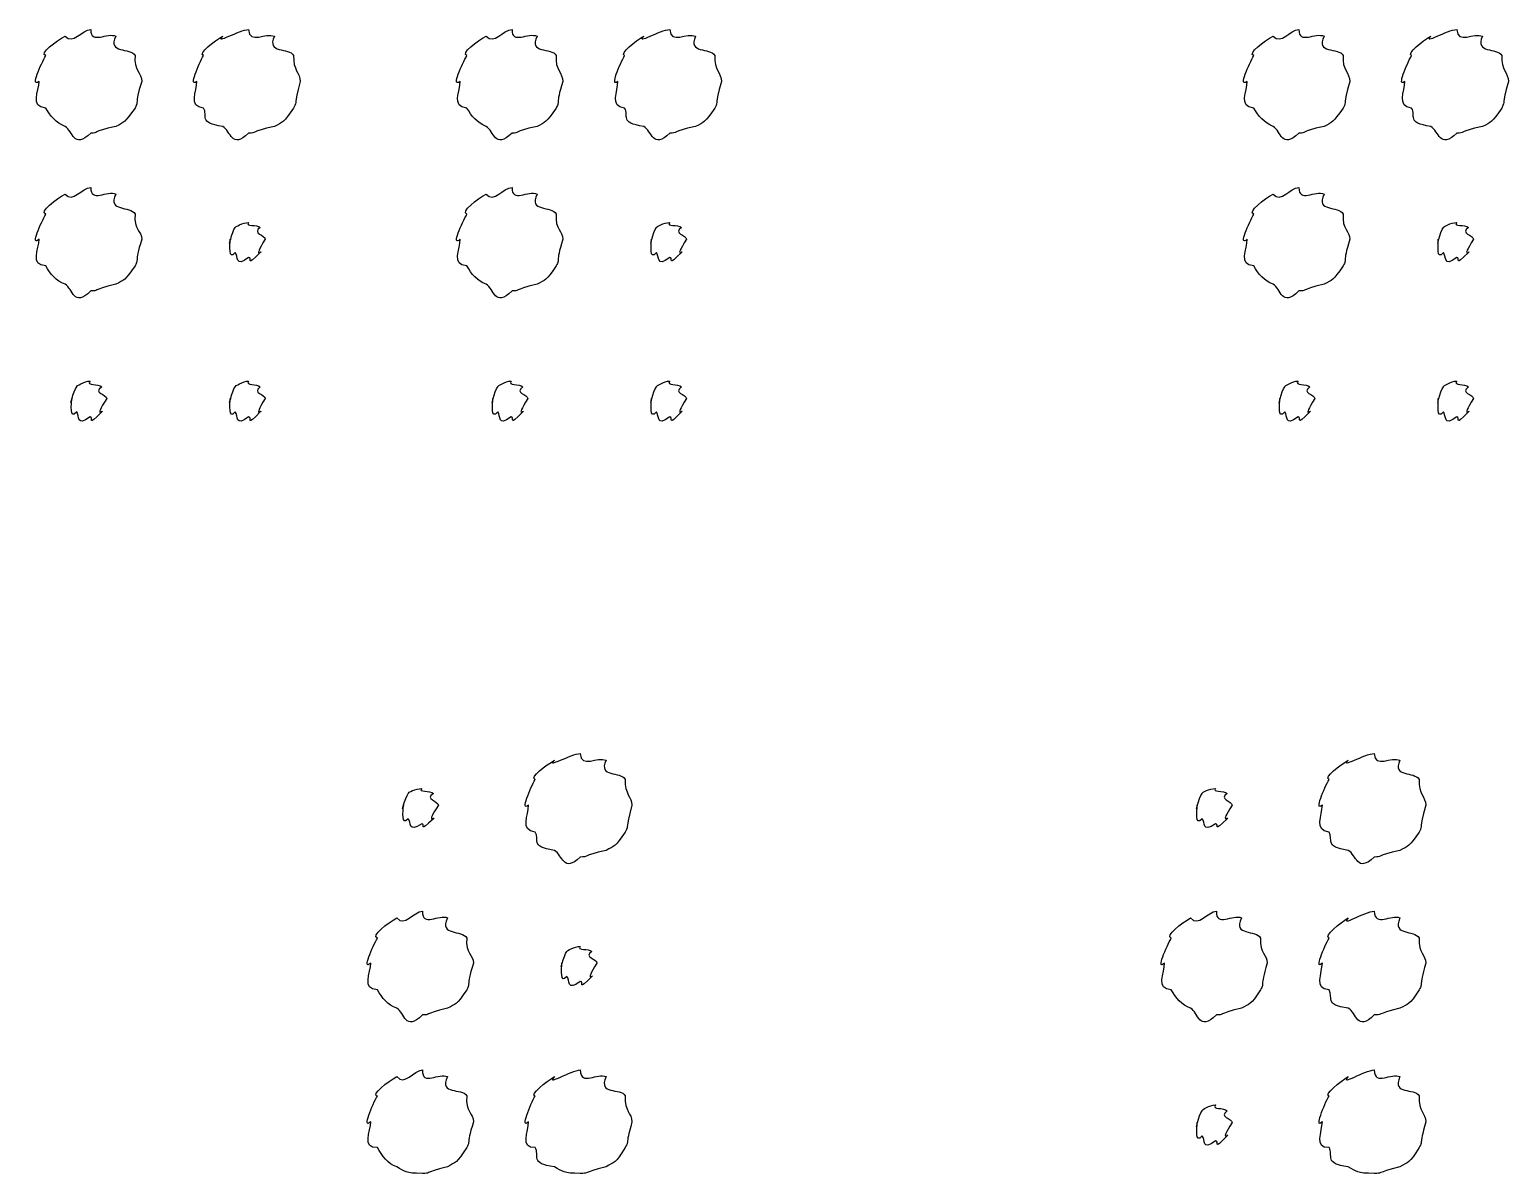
# Model space of a CAD drawing. Header units: millimetres. Extents: x 32 to 178, y 41 to 266.
# Drawn here: x 70.56 to 80.33, y 160.67 to 168.22 of the extents above; entities that cross this region are included whole.
import ezdxf

# ---------------------------------------------------------------- set-up
doc = ezdxf.new("R2010")
doc.units = ezdxf.units.MM
doc.layers.get('0').update_dxf_attribs({"linetype": 'CONTINUOUS'})

msp = doc.modelspace()

# ---------------------------------------------------------------- linework, layer by layer
at = {"color": 0}
for p, q in [((70.9676, 168.22), (70.9676, 168.22)), ((72.0094, 168.22), (72.0094, 168.22)), ((73.75, 168.22), (73.75, 168.22)), ((74.7917, 168.22), (74.7917, 168.22)), ((78.9492, 168.22), (78.9492, 168.22)), ((79.991, 168.22), (79.991, 168.22)), ((70.9676, 167.178), (70.9676, 167.178)), ((73.75, 167.178), (73.75, 167.178)), ((78.9492, 167.178), (78.9492, 167.178)), ((72.0094, 166.946), (72.0094, 166.946)), ((74.7917, 166.946), (74.7917, 166.946)), ((79.991, 166.946), (79.991, 166.946)), ((70.962, 165.899), (70.962, 165.899)), ((72.0094, 165.899), (72.0094, 165.899)), ((73.7443, 165.899), (73.7443, 165.899)), ((74.7917, 165.899), (74.7917, 165.899)), ((78.9436, 165.899), (78.9436, 165.899)), ((79.991, 165.899), (79.991, 165.899)), ((74.2005, 163.439), (74.2005, 163.439)), ((79.4452, 163.439), (79.4452, 163.439)), ((73.1531, 163.208), (73.1531, 163.208)), ((78.3978, 163.208), (78.3978, 163.208)), ((73.1587, 162.398), (73.1587, 162.398)), ((78.4035, 162.398), (78.4035, 162.398)), ((79.4452, 162.398), (79.4452, 162.398)), ((74.2005, 162.166), (74.2005, 162.166)), ((73.1587, 161.35), (73.1587, 161.35)), ((74.2005, 161.35), (74.2005, 161.35)), ((79.4452, 161.35), (79.4452, 161.35)), ((78.3978, 161.119), (78.3978, 161.119))]:
    msp.add_line(p, q, dxfattribs=at)
for points in [[(70.6699, 168.049), (70.6219, 168.06), (70.7415, 168.146), (70.7969, 168.176)], [(70.7969, 168.176), (70.8491, 168.118), (70.9083, 168.22), (70.9676, 168.22)], [(70.9676, 168.22), (70.9634, 168.118), (71.0777, 168.205), (71.1331, 168.176)], [(71.1331, 168.176), (71.0738, 168.06), (71.2294, 168.104), (71.2597, 168.049)], [(71.7116, 168.049), (71.6732, 168.06), (71.786, 168.146), (71.8386, 168.176)], [(71.8386, 168.176), (71.7793, 168.118), (71.9501, 168.22), (72.0094, 168.22)], [(72.0094, 168.22), (72.015, 168.118), (72.1251, 168.205), (72.1801, 168.176)], [(72.1801, 168.176), (72.1251, 168.06), (72.2768, 168.104), (72.3071, 168.049)], [(73.4522, 168.049), (73.4039, 168.06), (73.5238, 168.146), (73.5789, 168.176)], [(73.5789, 168.176), (73.6314, 168.118), (73.6907, 168.22), (73.75, 168.22)], [(73.75, 168.22), (73.7457, 168.118), (73.86, 168.205), (73.9151, 168.176)], [(73.9151, 168.176), (73.8558, 168.06), (74.0117, 168.104), (74.0421, 168.049)], [(74.494, 168.049), (74.4555, 168.06), (74.5684, 168.146), (74.6206, 168.176)], [(74.6206, 168.176), (74.5613, 168.118), (74.7324, 168.22), (74.7917, 168.22)], [(74.7917, 168.22), (74.797, 168.118), (74.9074, 168.205), (74.9625, 168.176)], [(74.9625, 168.176), (74.9074, 168.06), (75.0591, 168.104), (75.0895, 168.049)], [(78.6515, 168.049), (78.6035, 168.06), (78.7231, 168.146), (78.7785, 168.176)], [(78.7785, 168.176), (78.8307, 168.118), (78.8899, 168.22), (78.9492, 168.22)], [(78.9492, 168.22), (78.945, 168.118), (79.0593, 168.205), (79.1146, 168.176)], [(79.1146, 168.176), (79.0554, 168.06), (79.211, 168.104), (79.2413, 168.049)], [(79.6932, 168.049), (79.6548, 168.06), (79.7676, 168.146), (79.8202, 168.176)], [(79.8202, 168.176), (79.7609, 168.118), (79.9317, 168.22), (79.991, 168.22)], [(79.991, 168.22), (79.9966, 168.118), (80.1067, 168.205), (80.1617, 168.176)], [(80.1617, 168.176), (80.1067, 168.06), (80.2584, 168.104), (80.2887, 168.049)], [(70.6258, 167.878), (70.5626, 167.831), (70.6395, 167.994), (70.6699, 168.049)], [(71.2597, 168.049), (71.2502, 167.95), (71.3038, 167.936), (71.3038, 167.878)], [(71.6675, 167.878), (71.6097, 167.831), (71.6813, 167.994), (71.7116, 168.049)], [(72.3071, 168.049), (72.3015, 167.95), (72.3512, 167.936), (72.3512, 167.878)], [(73.4081, 167.878), (73.3446, 167.831), (73.4219, 167.994), (73.4522, 168.049)], [(74.0421, 168.049), (74.0322, 167.95), (74.0862, 167.936), (74.0862, 167.878)], [(74.4499, 167.878), (74.392, 167.831), (74.4636, 167.994), (74.494, 168.049)], [(75.0895, 168.049), (75.0838, 167.95), (75.1336, 167.936), (75.1336, 167.878)], [(78.6074, 167.878), (78.5442, 167.831), (78.6211, 167.994), (78.6515, 168.049)], [(79.2413, 168.049), (79.2318, 167.95), (79.2854, 167.936), (79.2854, 167.878)], [(79.6491, 167.878), (79.5913, 167.831), (79.6629, 167.994), (79.6932, 168.049)], [(80.2887, 168.049), (80.2831, 167.95), (80.3328, 167.936), (80.3328, 167.878)], [(70.6699, 167.702), (70.5626, 167.71), (70.6258, 167.815), (70.6258, 167.878)], [(71.3038, 167.878), (71.2502, 167.71), (71.2886, 167.757), (71.2597, 167.702)], [(71.7116, 167.702), (71.6097, 167.71), (71.6675, 167.815), (71.6675, 167.878)], [(72.3512, 167.878), (72.3015, 167.71), (72.336, 167.757), (72.3071, 167.702)], [(73.4522, 167.702), (73.3446, 167.71), (73.4081, 167.815), (73.4081, 167.878)], [(74.0862, 167.878), (74.0322, 167.71), (74.071, 167.757), (74.0421, 167.702)], [(74.494, 167.702), (74.392, 167.71), (74.4499, 167.815), (74.4499, 167.878)], [(75.1336, 167.878), (75.0838, 167.71), (75.1184, 167.757), (75.0895, 167.702)], [(78.6515, 167.702), (78.5442, 167.71), (78.6074, 167.815), (78.6074, 167.878)], [(79.2854, 167.878), (79.2318, 167.71), (79.2702, 167.757), (79.2413, 167.702)], [(79.6932, 167.702), (79.5913, 167.71), (79.6491, 167.815), (79.6491, 167.878)], [(80.3328, 167.878), (80.2831, 167.71), (80.3176, 167.757), (80.2887, 167.702)], [(70.7969, 167.58), (70.739, 167.604), (70.6988, 167.65), (70.6699, 167.702)], [(71.2597, 167.702), (71.1909, 167.604), (71.1881, 167.609), (71.1331, 167.58)], [(71.8386, 167.58), (71.6732, 167.604), (71.7448, 167.65), (71.7116, 167.702)], [(72.3071, 167.702), (72.2422, 167.604), (72.2355, 167.609), (72.1801, 167.58)], [(73.5789, 167.58), (73.521, 167.604), (73.4811, 167.65), (73.4522, 167.702)], [(74.0421, 167.702), (73.9733, 167.604), (73.9704, 167.609), (73.9151, 167.58)], [(74.6206, 167.58), (74.4555, 167.604), (74.5271, 167.65), (74.494, 167.702)], [(75.0895, 167.702), (75.0245, 167.604), (75.0175, 167.609), (74.9625, 167.58)], [(78.7785, 167.58), (78.7206, 167.604), (78.6804, 167.65), (78.6515, 167.702)], [(79.2413, 167.702), (79.1725, 167.604), (79.1697, 167.609), (79.1146, 167.58)], [(79.8202, 167.58), (79.6548, 167.604), (79.7264, 167.65), (79.6932, 167.702)], [(80.2887, 167.702), (80.2238, 167.604), (80.2171, 167.609), (80.1617, 167.58)], [(70.9676, 167.536), (70.8491, 167.428), (70.8519, 167.55), (70.7969, 167.58)], [(71.1331, 167.58), (70.9634, 167.545), (71.0226, 167.536), (70.9676, 167.536)], [(72.0094, 167.536), (71.8965, 167.428), (71.8936, 167.55), (71.8386, 167.58)], [(72.1801, 167.58), (72.015, 167.545), (72.0672, 167.536), (72.0094, 167.536)], [(73.75, 167.536), (73.6314, 167.428), (73.6342, 167.55), (73.5789, 167.58)], [(73.9151, 167.58), (73.7457, 167.545), (73.805, 167.536), (73.75, 167.536)], [(74.7917, 167.536), (74.6788, 167.428), (74.676, 167.55), (74.6206, 167.58)], [(74.9625, 167.58), (74.797, 167.545), (74.8496, 167.536), (74.7917, 167.536)], [(78.9492, 167.536), (78.8307, 167.428), (78.8335, 167.55), (78.7785, 167.58)], [(79.1146, 167.58), (78.945, 167.545), (79.0042, 167.536), (78.9492, 167.536)], [(79.991, 167.536), (79.8781, 167.428), (79.8752, 167.55), (79.8202, 167.58)], [(80.1617, 167.58), (79.9966, 167.545), (80.0488, 167.536), (79.991, 167.536)], [(70.7969, 167.134), (70.8491, 167.071), (70.9083, 167.178), (70.9676, 167.178)], [(70.9676, 167.178), (70.9634, 167.071), (71.0777, 167.163), (71.1331, 167.134)], [(73.5789, 167.134), (73.6314, 167.071), (73.6907, 167.178), (73.75, 167.178)], [(73.75, 167.178), (73.7457, 167.071), (73.86, 167.163), (73.9151, 167.134)], [(78.7785, 167.134), (78.8307, 167.071), (78.8899, 167.178), (78.9492, 167.178)], [(78.9492, 167.178), (78.945, 167.071), (79.0593, 167.163), (79.1146, 167.134)], [(70.6699, 167.002), (70.6219, 167.013), (70.7415, 167.104), (70.7969, 167.134)], [(71.1331, 167.134), (71.0738, 167.013), (71.2294, 167.06), (71.2597, 167.002)], [(73.4522, 167.002), (73.4039, 167.013), (73.5238, 167.104), (73.5789, 167.134)], [(73.9151, 167.134), (73.8558, 167.013), (74.0117, 167.06), (74.0421, 167.002)], [(78.6515, 167.002), (78.6035, 167.013), (78.7231, 167.104), (78.7785, 167.134)], [(79.1146, 167.134), (79.0554, 167.013), (79.211, 167.06), (79.2413, 167.002)], [(70.6258, 166.836), (70.5626, 166.781), (70.6395, 166.946), (70.6699, 167.002)], [(71.2597, 167.002), (71.2502, 166.898), (71.3038, 166.891), (71.3038, 166.836)], [(73.4081, 166.836), (73.3446, 166.781), (73.4219, 166.946), (73.4522, 167.002)], [(74.0421, 167.002), (74.0322, 166.898), (74.0862, 166.891), (74.0862, 166.836)], [(78.6074, 166.836), (78.5442, 166.781), (78.6211, 166.946), (78.6515, 167.002)], [(79.2413, 167.002), (79.2318, 166.898), (79.2854, 166.891), (79.2854, 166.836)], [(71.888, 166.836), (71.8742, 166.755), (71.8993, 166.891), (71.9212, 166.914)], [(71.9212, 166.914), (71.9183, 166.916), (71.9723, 166.946), (72.0094, 166.946)], [(72.0094, 166.946), (71.9847, 166.916), (72.0644, 166.936), (72.0866, 166.914)], [(72.0866, 166.914), (72.0288, 166.872), (72.1198, 166.865), (72.1198, 166.836)], [(74.6704, 166.836), (74.6566, 166.755), (74.6813, 166.891), (74.7035, 166.914)], [(74.7035, 166.914), (74.7007, 166.916), (74.7543, 166.946), (74.7917, 166.946)], [(74.7917, 166.946), (74.767, 166.916), (74.8467, 166.936), (74.869, 166.914)], [(74.869, 166.914), (74.8111, 166.872), (74.9018, 166.865), (74.9018, 166.836)], [(79.8696, 166.836), (79.8558, 166.755), (79.8809, 166.891), (79.9028, 166.914)], [(79.9028, 166.914), (79.8999, 166.916), (79.9539, 166.946), (79.991, 166.946)], [(79.991, 166.946), (79.9663, 166.916), (80.046, 166.936), (80.0682, 166.914)], [(80.0682, 166.914), (80.0104, 166.872), (80.1014, 166.865), (80.1014, 166.836)], [(70.6699, 166.66), (70.5626, 166.663), (70.6258, 166.773), (70.6258, 166.836)], [(71.3038, 166.836), (71.2502, 166.663), (71.2886, 166.715), (71.2597, 166.66)], [(71.9212, 166.748), (71.8742, 166.689), (71.888, 166.799), (71.888, 166.836)], [(72.1198, 166.836), (72.0288, 166.689), (72.1085, 166.77), (72.0866, 166.748)], [(73.4522, 166.66), (73.3446, 166.663), (73.4081, 166.773), (73.4081, 166.836)], [(74.0862, 166.836), (74.0322, 166.663), (74.071, 166.715), (74.0421, 166.66)], [(74.7035, 166.748), (74.6566, 166.689), (74.6704, 166.799), (74.6704, 166.836)], [(74.9018, 166.836), (74.8111, 166.689), (74.8908, 166.77), (74.869, 166.748)], [(78.6515, 166.66), (78.5442, 166.663), (78.6074, 166.773), (78.6074, 166.836)], [(79.2854, 166.836), (79.2318, 166.663), (79.2702, 166.715), (79.2413, 166.66)], [(79.9028, 166.748), (79.8558, 166.689), (79.8696, 166.799), (79.8696, 166.836)], [(80.1014, 166.836), (80.0104, 166.689), (80.0901, 166.77), (80.0682, 166.748)], [(72.0094, 166.715), (71.9183, 166.645), (71.9434, 166.726), (71.9212, 166.748)], [(72.0866, 166.748), (71.9847, 166.645), (72.0383, 166.715), (72.0094, 166.715)], [(74.7917, 166.715), (74.7007, 166.645), (74.7254, 166.726), (74.7035, 166.748)], [(74.869, 166.748), (74.767, 166.645), (74.8206, 166.715), (74.7917, 166.715)], [(79.991, 166.715), (79.8999, 166.645), (79.925, 166.726), (79.9028, 166.748)], [(80.0682, 166.748), (79.9663, 166.645), (80.0199, 166.715), (79.991, 166.715)], [(70.7969, 166.539), (70.739, 166.557), (70.6988, 166.607), (70.6699, 166.66)], [(71.2597, 166.66), (71.1909, 166.557), (71.1881, 166.568), (71.1331, 166.539)], [(73.5789, 166.539), (73.521, 166.557), (73.4811, 166.607), (73.4522, 166.66)], [(74.0421, 166.66), (73.9733, 166.557), (73.9704, 166.568), (73.9151, 166.539)], [(78.7785, 166.539), (78.7206, 166.557), (78.6804, 166.607), (78.6515, 166.66)], [(79.2413, 166.66), (79.1725, 166.557), (79.1697, 166.568), (79.1146, 166.539)], [(70.9676, 166.495), (70.8491, 166.38), (70.8519, 166.508), (70.7969, 166.539)], [(71.1331, 166.539), (70.9634, 166.497), (71.0226, 166.495), (70.9676, 166.495)], [(73.75, 166.495), (73.6314, 166.38), (73.6342, 166.508), (73.5789, 166.539)], [(73.9151, 166.539), (73.7457, 166.497), (73.805, 166.495), (73.75, 166.495)], [(78.9492, 166.495), (78.8307, 166.38), (78.8335, 166.508), (78.7785, 166.539)], [(79.1146, 166.539), (78.945, 166.497), (79.0042, 166.495), (78.9492, 166.495)], [(70.8738, 165.861), (70.8685, 165.866), (70.9249, 165.899), (70.962, 165.899)], [(70.962, 165.899), (70.9344, 165.866), (71.0173, 165.886), (71.0392, 165.861)], [(71.9212, 165.861), (71.9183, 165.866), (71.9723, 165.899), (72.0094, 165.899)], [(72.0094, 165.899), (71.9847, 165.866), (72.0644, 165.886), (72.0866, 165.861)], [(73.6561, 165.861), (73.6505, 165.866), (73.7073, 165.899), (73.7443, 165.899)], [(73.7443, 165.899), (73.7168, 165.866), (73.7994, 165.886), (73.8216, 165.861)], [(74.7035, 165.861), (74.7007, 165.866), (74.7543, 165.899), (74.7917, 165.899)], [(74.7917, 165.899), (74.767, 165.866), (74.8467, 165.886), (74.869, 165.861)], [(78.8554, 165.861), (78.8501, 165.866), (78.9065, 165.899), (78.9436, 165.899)], [(78.9436, 165.899), (78.916, 165.866), (78.9989, 165.886), (79.0208, 165.861)], [(79.9028, 165.861), (79.8999, 165.866), (79.9539, 165.899), (79.991, 165.899)], [(79.991, 165.899), (79.9663, 165.866), (80.046, 165.886), (80.0682, 165.861)], [(70.841, 165.784), (70.8244, 165.701), (70.8519, 165.839), (70.8738, 165.861)], [(71.0392, 165.861), (70.9785, 165.818), (71.0724, 165.813), (71.0724, 165.784)], [(71.888, 165.784), (71.8742, 165.701), (71.8993, 165.839), (71.9212, 165.861)], [(72.0866, 165.861), (72.0288, 165.818), (72.1198, 165.813), (72.1198, 165.784)], [(73.623, 165.784), (73.6064, 165.701), (73.6342, 165.839), (73.6561, 165.861)], [(73.8216, 165.861), (73.7609, 165.818), (73.8547, 165.813), (73.8547, 165.784)], [(74.6704, 165.784), (74.6566, 165.701), (74.6813, 165.839), (74.7035, 165.861)], [(74.869, 165.861), (74.8111, 165.818), (74.9018, 165.813), (74.9018, 165.784)], [(78.8226, 165.784), (78.806, 165.701), (78.8335, 165.839), (78.8554, 165.861)], [(79.0208, 165.861), (78.9601, 165.818), (79.054, 165.813), (79.054, 165.784)], [(79.8696, 165.784), (79.8558, 165.701), (79.8809, 165.839), (79.9028, 165.861)], [(80.0682, 165.861), (80.0104, 165.818), (80.1014, 165.813), (80.1014, 165.784)], [(70.8738, 165.695), (70.8244, 165.637), (70.841, 165.751), (70.841, 165.784)], [(71.0724, 165.784), (70.9785, 165.637), (71.0614, 165.72), (71.0392, 165.695)], [(71.9212, 165.695), (71.8742, 165.637), (71.888, 165.751), (71.888, 165.784)], [(72.1198, 165.784), (72.0288, 165.637), (72.1085, 165.72), (72.0866, 165.695)], [(73.6561, 165.695), (73.6064, 165.637), (73.623, 165.751), (73.623, 165.784)], [(73.8547, 165.784), (73.7609, 165.637), (73.8434, 165.72), (73.8216, 165.695)], [(74.7035, 165.695), (74.6566, 165.637), (74.6704, 165.751), (74.6704, 165.784)], [(74.9018, 165.784), (74.8111, 165.637), (74.8908, 165.72), (74.869, 165.695)], [(78.8554, 165.695), (78.806, 165.637), (78.8226, 165.751), (78.8226, 165.784)], [(79.054, 165.784), (78.9601, 165.637), (79.043, 165.72), (79.0208, 165.695)], [(79.9028, 165.695), (79.8558, 165.637), (79.8696, 165.751), (79.8696, 165.784)], [(80.1014, 165.784), (80.0104, 165.637), (80.0901, 165.72), (80.0682, 165.695)], [(70.962, 165.662), (70.8685, 165.591), (70.896, 165.673), (70.8738, 165.695)], [(71.0392, 165.695), (70.9344, 165.591), (70.9909, 165.662), (70.962, 165.662)], [(72.0094, 165.662), (71.9183, 165.591), (71.9434, 165.673), (71.9212, 165.695)], [(72.0866, 165.695), (71.9847, 165.591), (72.0383, 165.662), (72.0094, 165.662)], [(73.7443, 165.662), (73.6505, 165.591), (73.6783, 165.673), (73.6561, 165.695)], [(73.8216, 165.695), (73.7168, 165.591), (73.7732, 165.662), (73.7443, 165.662)], [(74.7917, 165.662), (74.7007, 165.591), (74.7254, 165.673), (74.7035, 165.695)], [(74.869, 165.695), (74.767, 165.591), (74.8206, 165.662), (74.7917, 165.662)], [(78.9436, 165.662), (78.8501, 165.591), (78.8776, 165.673), (78.8554, 165.695)], [(79.0208, 165.695), (78.916, 165.591), (78.9725, 165.662), (78.9436, 165.662)], [(79.991, 165.662), (79.8999, 165.591), (79.925, 165.673), (79.9028, 165.695)], [(80.0682, 165.695), (79.9663, 165.591), (80.0199, 165.662), (79.991, 165.662)], [(73.9027, 163.269), (73.8643, 163.28), (73.9771, 163.365), (74.0297, 163.395)], [(74.0297, 163.395), (73.9704, 163.338), (74.1412, 163.439), (74.2005, 163.439)], [(74.2005, 163.439), (74.2061, 163.338), (74.3162, 163.424), (74.3712, 163.395)], [(74.3712, 163.395), (74.3162, 163.28), (74.4679, 163.324), (74.4982, 163.269)], [(79.1475, 163.269), (79.109, 163.28), (79.2219, 163.365), (79.2745, 163.395)], [(79.2745, 163.395), (79.2152, 163.338), (79.3859, 163.439), (79.4452, 163.439)], [(79.4452, 163.439), (79.4508, 163.338), (79.5609, 163.424), (79.6163, 163.395)], [(79.6163, 163.395), (79.5609, 163.28), (79.7126, 163.324), (79.7429, 163.269)], [(73.8586, 163.098), (73.8008, 163.051), (73.8724, 163.213), (73.9027, 163.269)], [(74.4982, 163.269), (74.4926, 163.169), (74.5423, 163.155), (74.5423, 163.098)], [(79.1034, 163.098), (79.0455, 163.051), (79.1175, 163.213), (79.1475, 163.269)], [(79.7429, 163.269), (79.7373, 163.169), (79.787, 163.155), (79.787, 163.098)], [(73.0321, 163.098), (73.0155, 163.022), (73.043, 163.153), (73.0649, 163.175)], [(73.0649, 163.175), (73.0596, 163.183), (73.116, 163.208), (73.1531, 163.208)], [(73.1531, 163.208), (73.1255, 163.183), (73.2084, 163.197), (73.2303, 163.175)], [(73.2303, 163.175), (73.1696, 163.139), (73.2635, 163.127), (73.2635, 163.098)], [(78.2768, 163.098), (78.2602, 163.022), (78.2877, 163.153), (78.3096, 163.175)], [(78.3096, 163.175), (78.3043, 163.183), (78.3608, 163.208), (78.3978, 163.208)], [(78.3978, 163.208), (78.3703, 163.183), (78.4532, 163.197), (78.4751, 163.175)], [(78.4751, 163.175), (78.4144, 163.139), (78.5082, 163.127), (78.5082, 163.098)], [(73.0649, 163.009), (73.0155, 162.956), (73.0321, 163.061), (73.0321, 163.098)], [(73.2635, 163.098), (73.1696, 162.956), (73.2525, 163.032), (73.2303, 163.009)], [(73.9027, 162.921), (73.8008, 162.93), (73.8586, 163.034), (73.8586, 163.098)], [(74.5423, 163.098), (74.4926, 162.93), (74.5271, 162.976), (74.4982, 162.921)], [(78.3096, 163.009), (78.2602, 162.956), (78.2768, 163.061), (78.2768, 163.098)], [(78.5082, 163.098), (78.4144, 162.956), (78.4973, 163.032), (78.4751, 163.009)], [(79.1475, 162.921), (79.0455, 162.93), (79.1034, 163.034), (79.1034, 163.098)], [(79.787, 163.098), (79.7373, 162.93), (79.7719, 162.976), (79.7429, 162.921)], [(73.1531, 162.976), (73.0596, 162.912), (73.0871, 162.988), (73.0649, 163.009)], [(73.2303, 163.009), (73.1255, 162.912), (73.182, 162.976), (73.1531, 162.976)], [(78.3978, 162.976), (78.3043, 162.912), (78.3318, 162.988), (78.3096, 163.009)], [(78.4751, 163.009), (78.3703, 162.912), (78.4271, 162.976), (78.3978, 162.976)], [(74.0297, 162.8), (73.8643, 162.824), (73.9359, 162.869), (73.9027, 162.921)], [(74.4982, 162.921), (74.4333, 162.824), (74.4266, 162.829), (74.3712, 162.8)], [(79.2745, 162.8), (79.109, 162.824), (79.1806, 162.869), (79.1475, 162.921)], [(79.7429, 162.921), (79.678, 162.824), (79.6713, 162.829), (79.6163, 162.8)], [(74.2005, 162.756), (74.0876, 162.647), (74.0847, 162.77), (74.0297, 162.8)], [(74.3712, 162.8), (74.2061, 162.764), (74.2583, 162.756), (74.2005, 162.756)], [(79.4452, 162.756), (79.3323, 162.647), (79.3295, 162.77), (79.2745, 162.8)], [(79.6163, 162.8), (79.4508, 162.764), (79.5031, 162.756), (79.4452, 162.756)], [(72.988, 162.354), (73.0402, 162.29), (73.0994, 162.398), (73.1587, 162.398)], [(73.1587, 162.398), (73.1545, 162.29), (73.2688, 162.383), (73.3242, 162.354)], [(78.2327, 162.354), (78.2849, 162.29), (78.3442, 162.398), (78.4035, 162.398)], [(78.4035, 162.398), (78.3992, 162.29), (78.5139, 162.383), (78.5689, 162.354)], [(79.2745, 162.354), (79.2152, 162.29), (79.3859, 162.398), (79.4452, 162.398)], [(79.4452, 162.398), (79.4508, 162.29), (79.5609, 162.383), (79.6163, 162.354)], [(72.861, 162.221), (72.8126, 162.232), (72.9326, 162.323), (72.988, 162.354)], [(73.3242, 162.354), (73.2649, 162.232), (73.4205, 162.279), (73.4508, 162.221)], [(78.1057, 162.221), (78.0577, 162.232), (78.1773, 162.323), (78.2327, 162.354)], [(78.5689, 162.354), (78.5096, 162.232), (78.6652, 162.279), (78.6956, 162.221)], [(79.1475, 162.221), (79.109, 162.232), (79.2219, 162.323), (79.2745, 162.354)], [(79.6163, 162.354), (79.5609, 162.232), (79.7126, 162.279), (79.7429, 162.221)], [(72.8169, 162.056), (72.7534, 162.001), (72.8306, 162.166), (72.861, 162.221)], [(73.4508, 162.221), (73.4413, 162.118), (73.4949, 162.111), (73.4949, 162.056)], [(78.0616, 162.056), (77.9985, 162.001), (78.0754, 162.166), (78.1057, 162.221)], [(78.6956, 162.221), (78.686, 162.118), (78.7396, 162.111), (78.7396, 162.056)], [(79.1034, 162.056), (79.0455, 162.001), (79.1175, 162.166), (79.1475, 162.221)], [(79.7429, 162.221), (79.7373, 162.118), (79.787, 162.111), (79.787, 162.056)], [(74.0791, 162.056), (74.0653, 161.975), (74.0904, 162.111), (74.1123, 162.133)], [(74.1123, 162.133), (74.1094, 162.136), (74.1634, 162.166), (74.2005, 162.166)], [(74.2005, 162.166), (74.1758, 162.136), (74.2555, 162.155), (74.2777, 162.133)], [(74.2777, 162.133), (74.2199, 162.092), (74.3109, 162.085), (74.3109, 162.056)], [(72.861, 161.879), (72.7534, 161.882), (72.8169, 161.992), (72.8169, 162.056)], [(73.4949, 162.056), (73.4413, 161.882), (73.4797, 161.935), (73.4508, 161.879)], [(74.1123, 161.968), (74.0653, 161.908), (74.0791, 162.019), (74.0791, 162.056)], [(74.3109, 162.056), (74.2199, 161.908), (74.2996, 161.99), (74.2777, 161.968)], [(78.1057, 161.879), (77.9985, 161.882), (78.0616, 161.992), (78.0616, 162.056)], [(78.7396, 162.056), (78.686, 161.882), (78.7245, 161.935), (78.6956, 161.879)], [(79.1475, 161.879), (79.0455, 161.882), (79.1034, 161.992), (79.1034, 162.056)], [(79.787, 162.056), (79.7373, 161.882), (79.7719, 161.935), (79.7429, 161.879)], [(74.2005, 161.935), (74.1094, 161.864), (74.1345, 161.946), (74.1123, 161.968)], [(74.2777, 161.968), (74.1758, 161.864), (74.2294, 161.935), (74.2005, 161.935)], [(72.988, 161.758), (72.9297, 161.776), (72.8899, 161.827), (72.861, 161.879)], [(73.4508, 161.879), (73.382, 161.776), (73.3792, 161.787), (73.3242, 161.758)], [(78.2327, 161.758), (78.1749, 161.776), (78.1346, 161.827), (78.1057, 161.879)], [(78.6956, 161.879), (78.6268, 161.776), (78.6239, 161.787), (78.5689, 161.758)], [(79.2745, 161.758), (79.109, 161.776), (79.1806, 161.827), (79.1475, 161.879)], [(79.7429, 161.879), (79.678, 161.776), (79.6713, 161.787), (79.6163, 161.758)], [(73.1587, 161.714), (73.0402, 161.6), (73.043, 161.728), (72.988, 161.758)], [(73.3242, 161.758), (73.1545, 161.717), (73.2137, 161.714), (73.1587, 161.714)], [(78.4035, 161.714), (78.2849, 161.6), (78.2877, 161.728), (78.2327, 161.758)], [(78.5689, 161.758), (78.3992, 161.717), (78.4585, 161.714), (78.4035, 161.714)], [(79.4452, 161.714), (79.3323, 161.6), (79.3295, 161.728), (79.2745, 161.758)], [(79.6163, 161.758), (79.4508, 161.717), (79.5031, 161.714), (79.4452, 161.714)], [(72.988, 161.306), (73.0402, 161.24), (73.0994, 161.35), (73.1587, 161.35)], [(73.1587, 161.35), (73.1545, 161.24), (73.2688, 161.335), (73.3242, 161.306)], [(74.0297, 161.306), (73.9704, 161.24), (74.1412, 161.35), (74.2005, 161.35)], [(74.2005, 161.35), (74.2061, 161.24), (74.3162, 161.335), (74.3712, 161.306)], [(79.2745, 161.306), (79.2152, 161.24), (79.3859, 161.35), (79.4452, 161.35)], [(79.4452, 161.35), (79.4508, 161.24), (79.5609, 161.335), (79.6163, 161.306)], [(72.861, 161.18), (72.8126, 161.181), (72.9326, 161.276), (72.988, 161.306)], [(73.3242, 161.306), (73.2649, 161.181), (73.4205, 161.235), (73.4508, 161.18)], [(73.9027, 161.18), (73.8643, 161.181), (73.9771, 161.276), (74.0297, 161.306)], [(74.3712, 161.306), (74.3162, 161.181), (74.4679, 161.235), (74.4982, 161.18)], [(79.1475, 161.18), (79.109, 161.181), (79.2219, 161.276), (79.2745, 161.306)], [(79.6163, 161.306), (79.5609, 161.181), (79.7126, 161.235), (79.7429, 161.18)], [(72.8169, 161.008), (72.7534, 160.953), (72.8306, 161.124), (72.861, 161.18)], [(73.4508, 161.18), (73.4413, 161.071), (73.4949, 161.066), (73.4949, 161.008)], [(73.8586, 161.008), (73.8008, 160.953), (73.8724, 161.124), (73.9027, 161.18)], [(74.4982, 161.18), (74.4926, 161.071), (74.5423, 161.066), (74.5423, 161.008)], [(78.3096, 161.08), (78.3043, 161.086), (78.3608, 161.119), (78.3978, 161.119)], [(78.3978, 161.119), (78.3703, 161.086), (78.4532, 161.105), (78.4751, 161.08)], [(79.1034, 161.008), (79.0455, 160.953), (79.1175, 161.124), (79.1475, 161.18)], [(79.7429, 161.18), (79.7373, 161.071), (79.787, 161.066), (79.787, 161.008)], [(78.2768, 161.003), (78.2602, 160.92), (78.2877, 161.058), (78.3096, 161.08)], [(78.4751, 161.08), (78.4144, 161.037), (78.5082, 161.032), (78.5082, 161.003)], [(72.861, 160.838), (72.7534, 160.832), (72.8169, 160.945), (72.8169, 161.008)], [(73.4949, 161.008), (73.4413, 160.832), (73.4797, 160.889), (73.4508, 160.838)], [(73.9027, 160.838), (73.8008, 160.832), (73.8586, 160.945), (73.8586, 161.008)], [(74.5423, 161.008), (74.4926, 160.832), (74.5271, 160.889), (74.4982, 160.838)], [(78.3096, 160.915), (78.2602, 160.857), (78.2768, 160.97), (78.2768, 161.003)], [(78.5082, 161.003), (78.4144, 160.857), (78.4973, 160.94), (78.4751, 160.915)], [(79.1475, 160.838), (79.0455, 160.832), (79.1034, 160.945), (79.1034, 161.008)], [(79.787, 161.008), (79.7373, 160.832), (79.7719, 160.889), (79.7429, 160.838)], [(72.988, 160.711), (72.9297, 160.729), (72.8899, 160.786), (72.861, 160.838)], [(73.4508, 160.838), (73.382, 160.729), (73.3792, 160.744), (73.3242, 160.711)], [(74.0297, 160.711), (73.8643, 160.729), (73.9359, 160.786), (73.9027, 160.838)], [(74.4982, 160.838), (74.4333, 160.729), (74.4266, 160.744), (74.3712, 160.711)], [(78.3978, 160.882), (78.3043, 160.81), (78.3318, 160.893), (78.3096, 160.915)], [(78.4751, 160.915), (78.3703, 160.81), (78.4271, 160.882), (78.3978, 160.882)], [(79.2745, 160.711), (79.109, 160.729), (79.1806, 160.786), (79.1475, 160.838)], [(79.7429, 160.838), (79.678, 160.729), (79.6713, 160.744), (79.6163, 160.711)], [(73.1587, 160.667), (73.0402, 160.667), (73.043, 160.681), (72.988, 160.711)], [(73.3242, 160.711), (73.1545, 160.667), (73.2137, 160.667), (73.1587, 160.667)], [(74.2005, 160.667), (74.0876, 160.667), (74.0847, 160.681), (74.0297, 160.711)], [(74.3712, 160.711), (74.2061, 160.667), (74.2583, 160.667), (74.2005, 160.667)], [(79.4452, 160.667), (79.3323, 160.667), (79.3295, 160.681), (79.2745, 160.711)], [(79.6163, 160.711), (79.4508, 160.667), (79.5031, 160.667), (79.4452, 160.667)]]:
    msp.add_open_spline(points, degree=3, dxfattribs=at)

doc.saveas('drawing.dxf')
